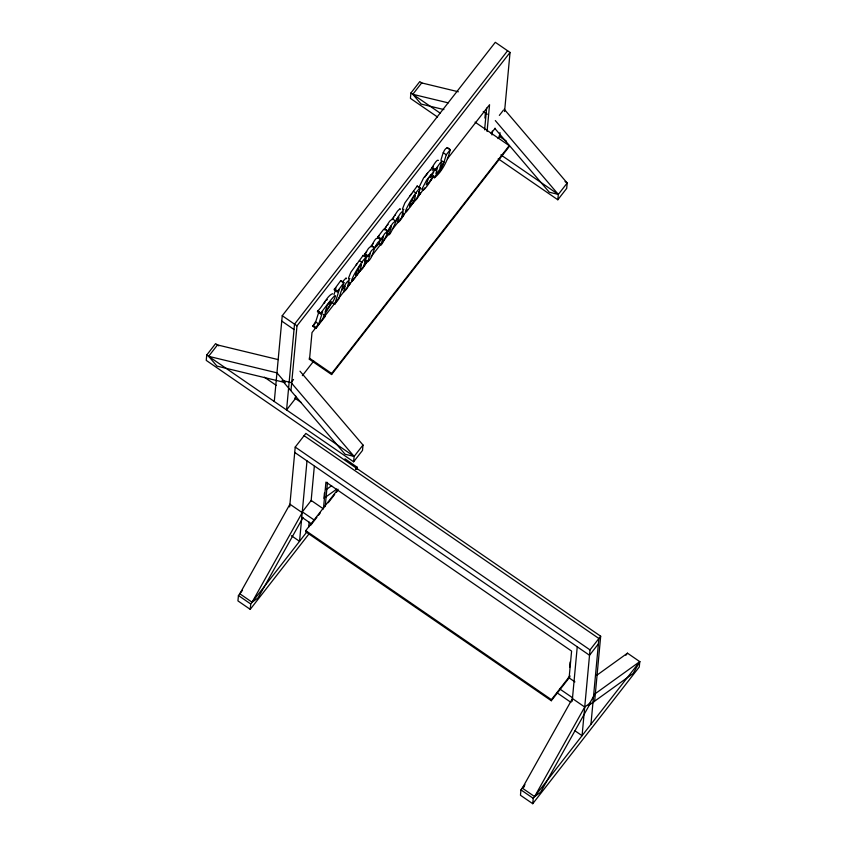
<?xml version="1.0" encoding="UTF-8"?>
<svg xmlns="http://www.w3.org/2000/svg" width="846" height="846" viewBox="0 0 846 846"><rect width="100%" height="100%" fill="white"/><g stroke="black" fill="none" stroke-linecap="round" stroke-linejoin="round"><path stroke-width="1.27" d="M218.86 345.866L215.603 343.635L206.731 355.024L206.234 360.385L353.628 461.789L362.511 450.4L363.008 445.038L300.002 371.204M242.474 590.349L238.435 595.521L237.938 600.893L250.226 609.342L309.139 533.731M250.226 609.342L250.723 603.981L307.214 531.478M274.284 401.501L282.247 315.717L495.301 42.3L510.043 52.441L504.565 111.535M510.043 52.441L296.988 325.858L291.013 390.196L288.56 388.504M295.688 395.97L295.444 398.561L286.572 409.95L294.524 324.166L507.589 50.749M289.67 506.923L295.222 447.079L305.871 433.406L600.681 636.224L594.706 700.562L592.93 702.846M309.52 359.37L312.005 332.563L346.871 287.82M307.003 460.89L299.547 541.324L291.352 535.687M338.03 489.221L305.744 530.643L305.649 531.722L551.317 700.731L569.887 676.906M308.663 527.333L309.139 522.141M311.074 501.392L314.321 466.368M309.15 359.116L331.579 374.545L331.674 373.477L509.229 145.628L475.05 122.11M323.944 498.336L324.441 492.975M323.436 508.89L325.932 482.083L571.6 651.092L569.115 677.9M325.213 506.606L327.465 482.357M353.628 461.789L354.125 456.428L363.008 445.038M357.054 469.414L357.245 467.267L344.967 458.818M421.953 83.098L419.785 81.607L410.913 93.007L410.416 98.369L437.509 117.002M484.906 118.08L485.414 112.719M484.61 129.829L486.63 108.129M487.074 131.521L489.559 104.714L447.397 158.815M491.96 134.958L492.319 131.067M499.997 132.642L499.626 136.534L498.019 138.607M509.229 145.628L509.133 146.696L331.579 374.545M498.209 158.762L557.821 199.772L558.318 194.411L567.19 183.022L504.184 109.176M524.996 784.707L520.956 789.889L520.459 795.251L532.747 803.7L639.269 666.997L639.766 661.635L627.489 653.175L596.557 675.436M532.747 803.7L533.244 798.338L639.766 661.635L594.971 693.868L588.34 705.712L633.136 673.479L639.766 661.635M551.317 700.731L551.423 699.653L569.982 675.838M569.622 667.346L570.119 661.984M572.192 701.281L577.247 646.799M600.681 636.224L590.022 649.897L582.069 735.682L574.899 730.754M590.942 724.292L598.905 638.497L304.095 435.69M346.151 278.768L346.099 277.9L342.196 282.162M400.147 209.48L400.095 208.613L397.525 211.098L392.396 218.892L395.558 220.891L400.592 213.203L403.161 210.728L401.691 217.348L404.251 214.017L402.21 212.61M438.471 160.37C437.118 158.509 432.814 166.355 431.798 168.269L434.876 170.384L437.583 167.043L435.891 173.716L438.429 171.294L443.653 163.415L439.804 171.611L435.5 175.608A3.046 0.55 -55.5 0 0 434.336 177.977C442.172 171.516 447.936 160.137 450.231 149.7C444.689 143.154 442.098 156.922 440.882 160.222L443.949 162.326L439.92 167.92L441.633 161.946L440.956 161.872L434.876 170.384M336.074 288.095L334.953 288.676M418.77 187.77L423.592 177.977L430.942 169.115L430.995 170.141M432.771 170.744L433.057 169.803M443.949 162.326L446.265 154.786L450.231 149.7M365.535 257.321L366.223 255.122M364.838 259.521L367.915 261.626L370.347 253.314L367.65 256.645L364.573 254.53L368.496 248.417L371.426 245.784L374.577 247.793L371.563 250.532L367.65 256.645M386.876 233.253L388.927 234.67C396.848 209.723 383.111 245.012 380.986 244.854L378.945 243.447M323.341 314.331L325.382 315.738L325.128 316.531L315.875 328.407L312.809 326.292L315.97 320.983L319.005 311.455M332.615 293.71C327.286 295.349 322.485 307.045 317.684 310.968L317.43 311.762L320.507 313.866L322.612 311.825L319.048 323.098L315.875 328.407M320.507 313.866L320.761 313.083C321.702 312.153 342.577 283.114 332.795 301.99C331.59 302.646 318.223 324.039 325.382 315.738M333.99 294.672L335.587 289.67M331.59 302.181L334.667 304.296L339.183 289.998L337.163 291.838L334.096 289.723L340.822 280.544M340.705 280.597L343.899 282.659L341.509 290.146L346.606 282.479L349.165 280.015L347.495 286.72L348.108 286.223L350.255 283.325L348.214 281.919M380.986 244.854L383.471 236.478L380.774 239.809L377.697 237.694L378.025 236.7L383.703 229.224L384.528 228.97L387.595 231.085L392.692 223.344L395.558 220.891M359.666 270.836C367.069 249.877 347.6 288.423 359.666 270.836L357.615 269.43M413.662 201.549C421.065 180.579 401.596 219.135 413.662 201.549L411.611 200.132M349.884 278.546L348.89 279.169L348.446 278.302L350.921 272.137L363.251 255.281L366.318 257.396L363.769 265.834L366.551 262.419L364.499 261.012M403.87 209.258L402.886 209.882L402.442 209.015L404.917 202.85L417.237 185.993L420.314 188.098L417.765 196.547L420.547 193.131L418.495 191.725M337.163 291.838L343.899 282.659M366.551 262.419L362.617 268.552L359.709 271.355M380.774 239.809L384.687 233.686L387.595 231.085M404.251 214.017C403.299 216.819 394.31 229.055 398.836 218.046C399.259 211.278 390.841 235.674 388.927 234.67M420.547 193.131L416.613 199.265L413.705 202.067M350.255 283.325L346.342 289.427L343.592 292.134L345.189 286.022L344.047 286.847L341.107 291.415L338.643 299.198L334.667 304.296M371.193 246.852L373.308 243.246M252.087 602.215L302.202 512.655L289.924 504.205L239.809 593.765L252.087 602.215L258.009 597.953L302.984 517.583M356.039 469.424L357.245 467.267L355.637 469.34M522.32 788.134L572.446 698.563L584.723 707.023L590.645 702.751L540.531 792.321L534.609 796.583L522.32 788.134L524.298 786.706M534.609 796.583L584.723 707.023M424.787 177.11L427.526 173.197M374.577 247.793L377.58 242.813L380.467 239.788L379.061 243.511L376.216 246.778L376.851 244.6C372.726 249.792 373.245 257.195 367.915 261.626M384.528 228.97L389.625 221.229L392.396 218.892M359.613 271.481C340.515 298.744 360.248 260.61 366.318 257.396M413.609 202.183C394.511 229.456 414.244 191.323 420.314 188.098M392.29 219.674L393.781 217.189M384.359 229.858L386.083 227.003M364.573 254.53L366.709 251.643M377.697 237.694L379.198 235.59M431.798 168.269L433.3 166.165M356.081 264.988L356.853 263.931M410.077 195.701L411.695 193.628M208.624 356.325L276.949 372.843L285.282 382.604L216.957 366.096L208.624 356.325L217.496 344.935L278.228 359.613M443.917 109.578L421.139 104.069L412.806 94.308L421.689 82.919L458.373 91.78M324.155 303.206L325.033 302.085M312.809 326.292L315.114 323.331M349.303 284.7L354.971 277.425M356.6 275.341L368.761 259.733M371.193 256.613L389.837 232.682M392.269 229.562L407.666 209.797M410.099 206.678L424.692 187.949M430.371 180.663L432.803 177.544M291.119 382.593L354.125 456.428L345.094 454.249L282.088 380.414L291.119 382.593L293.541 379.484M499.341 115.394L503.381 110.213M302.36 375.645L313.697 361.083M491.114 133.414L495.164 128.222M557.821 199.772L566.693 188.383L567.19 183.022L565.022 181.53M310.493 525.503L316.943 517.223M318.561 515.151L320.179 513.078M328.248 502.725L334.699 494.434M336.317 492.361L337.935 490.289M598.408 643.859L589.525 655.259L294.725 452.441M625.871 655.248L627.489 653.175M394.966 215.455L395.516 214.789M387.13 225.501L388.06 224.476M326.376 300.446L327.265 299.558M326.313 489.527L331.653 485.689M325.023 497.533L336.75 489.094M412.806 94.308L448.232 102.863M495.312 120.576L558.318 194.411L549.276 192.222L494.783 128.37M483.225 111.439L487.317 114.252M498.907 136.037L506.5 141.261M410.913 93.007L440.174 113.131M500.874 154.892L558.318 194.411M447.005 147.69L450.072 149.805M443.188 152.682L446.265 154.786M432.126 167.275L435.193 169.39M417.089 186.088L420.155 188.203M413.356 191.27L416.422 193.385M384.613 228.864L387.68 230.979M378.025 236.7L381.091 238.815M374.492 247.899L371.426 245.784C372.949 244.018 375.233 237.673 377.485 238.138M364.901 253.536L367.968 255.651M363.093 255.376L366.159 257.491M359.36 260.568L362.426 262.672M334.36 288.909L337.427 291.024M317.684 310.968L320.761 313.083M315.59 321.861L318.656 323.976M313.062 325.509L316.129 327.614M282.247 315.717L296.988 325.858M281.75 321.078L294.027 329.528M309.245 358.038L331.674 373.477M264.375 377.189L276.304 385.385M294.725 398.064L301.229 402.537M206.731 355.024L354.125 456.428M295.222 447.079L590.022 649.897M323.14 508.679L311.201 500.462L302.318 511.862L314.257 520.068M568.417 677.413L574.931 681.897M559.534 688.813L572.562 697.77M301.821 517.223L311.592 523.938M556.869 692.673L570.976 702.381M305.744 530.643L551.423 699.653M238.435 595.521L250.723 603.981M520.956 789.889L533.244 798.338M422.038 188.87C422.069 195.289 433.131 177.131 433.617 175.735L428.658 182.916L426.247 184.819L428.446 178.199L431.026 174.942L430.096 177.671L431.894 175.862L434.019 171.22L426.659 180.092L422.038 188.87M330.923 301.948L328.946 306.707L325.054 312.163L327.233 305.321L330.342 301.673L330.923 301.948"/></g></svg>
